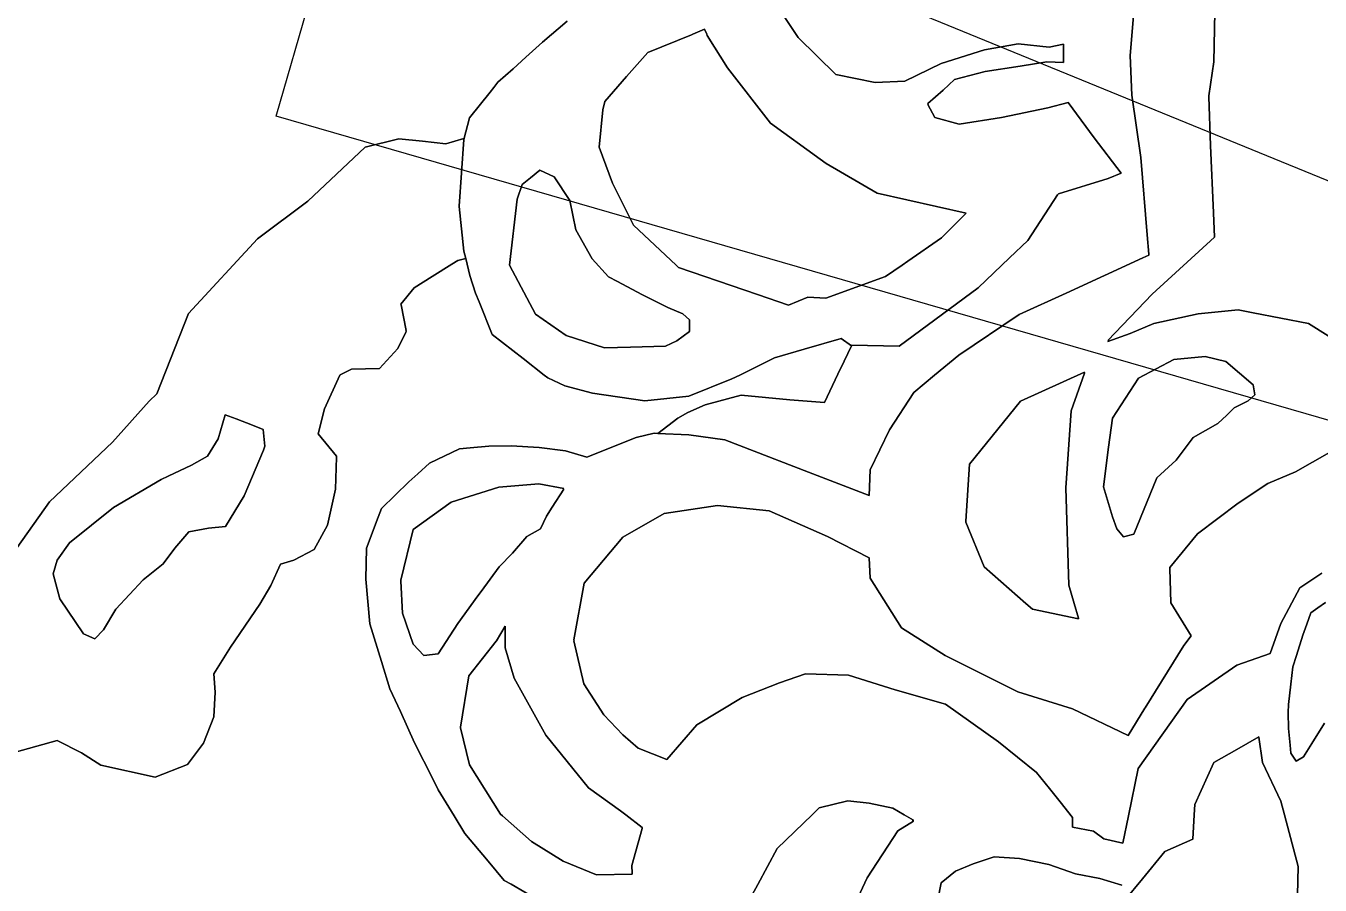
# Model space of a CAD drawing. Header units: inches. Extents: x 288635 to 1232953, y 676945 to 1655780.
# Drawn here: x 537801 to 555702, y 1431772 to 1443660 of the extents above; entities that cross this region are included whole.
import ezdxf

# ---------------------------------------------------------------- set-up
doc = ezdxf.new("R2010")
doc.units = ezdxf.units.IN
doc.header["$MEASUREMENT"] = 0
doc.layers.add('Images', color=7, linetype='Continuous')
picture_1 = doc.add_image_def('image3.jpg', size_in_pixel=(2620, 3729))
picture_2 = doc.add_image_def('image4.jpg', size_in_pixel=(1536, 2752))

msp = doc.modelspace()

# ---------------------------------------------------------------- linework, layer by layer
at = {"color": 1}
for points in [[(544893.3458, 1431562.2983), (544512.647, 1431783.8511), (544418.8483, 1431835.7398), (544195.9056, 1432101.6196), (543873.8439, 1432485.708), (543722.9211, 1432732.7359), (543503.7591, 1433091.4567), (543427.9941, 1433242.9867), (543178.321, 1433742.333), (542981.4268, 1434172.7528), (542837.0078, 1434488.4594), (542719.5046, 1434867.8269), (542559.1947, 1435385.3987), (542503.6321, 1436004.525), (542511.5696, 1436433.1508), (542674.1661, 1436864.6568), (542717.9451, 1436980.8394), (543098.9458, 1437353.9027), (543221.5642, 1437462.8968), (543384.6964, 1437607.9032), (543797.4472, 1437806.3411), (543946.122, 1437820.9992), (544205.8926, 1437846.6104), (544515.6705, 1437851.3928), (544901.3632, 1437825.1807), (545266.5463, 1437780.6828), (545559.5757, 1437695.2159), (546242.9696, 1437966.9413), (546489.5845, 1438024.9683), (546543.2541, 1438022.4542), (546969.9989, 1438002.4642), (547470.0624, 1437931.0266), (548624.3689, 1437485.8433), (549462.901, 1437162.4453), (549478.2901, 1437516.396), (549746.5147, 1438069.6091), (550081.7953, 1438589.2941), (550369.5566, 1438828.4504), (550703.7816, 1439106.2224), (551539.8666, 1439667.1402), (552188.9865, 1439963.8552), (553250.3541, 1440449.0101), (553332.2566, 1440486.448), (553331.1073, 1440499.4036), (553332.2566, 1440499.9289), (553308.474, 1440768.0235), (553222.4843, 1441839.5882), (553096.8069, 1442699.4857), (553077.2974, 1443252.2563), (553136.4945, 1443962.622)], [(553136.4945, 1443962.622), (553077.2974, 1443252.2563), (553096.8069, 1442699.4857), (553222.4843, 1441839.5882), (553308.474, 1440768.0235), (553332.2566, 1440499.9289), (553331.1073, 1440499.4036), (553332.2566, 1440486.448), (553250.3541, 1440449.0101), (552188.9865, 1439963.8552), (551539.8666, 1439667.1402), (550703.7816, 1439106.2224), (550369.5566, 1438828.4504), (550081.7953, 1438589.2941), (549746.5147, 1438069.6091), (549478.2901, 1437516.396), (549462.901, 1437162.4453), (548624.3689, 1437485.8433), (547470.0624, 1437931.0266), (546969.9989, 1438002.4642), (546543.2541, 1438022.4542), (546817.6499, 1438230.5833), (546956.5785, 1438311.948), (547194.704, 1438415.1357), (547694.7675, 1438550.0734), (548369.3019, 1438484.4489), (548845.2056, 1438449.8377), (549032.5885, 1438841.9313), (549117.7221, 1439020.0711), (549221.3538, 1439233.5911), (549226.2064, 1439243.5893), (549881.2311, 1439230.5708), (550971.3166, 1440034.9057), (551405.4583, 1440449.0101), (551659.2346, 1440691.0737), (552071.9678, 1441320.4919), (552082.5688, 1441336.6584), (552768.723, 1441547.223), (552952.6484, 1441623.3301), (552576.8997, 1442109.212), (552219.7114, 1442598.6922), (551935.2838, 1442525.9316), (551293.6679, 1442393.6397), (550711.5834, 1442301.0353), (550374.239, 1442393.6397), (550275.0201, 1442572.2338), (550280.0597, 1442576.6434), (550275.0201, 1442585.7147), (550486.6871, 1442770.9234), (550645.4375, 1442916.4445), (551068.7716, 1443028.8926), (551551.6372, 1443101.6532), (551922.0546, 1443161.1846), (552153.5655, 1443154.57), (552153.7746, 1443313.3461), (552153.896, 1443405.608), (551955.1276, 1443365.9854), (551525.1788, 1443412.2875), (551062.157, 1443326.2978), (550460.2288, 1443141.0891), (549957.5194, 1442896.349), (549547.4144, 1442876.5052), (549005.0175, 1442988.9534), (548482.4644, 1443498.2773), (548270.7973, 1443815.7779)], [(545288.0552, 1443725.5989), (544947.4169, 1443434.9827), (544715.8695, 1443226.59), (544538.9222, 1443067.3374), (544331.1087, 1442880.3053), (544271.7837, 1442806.5606), (544221.2703, 1442743.7692), (543935.7566, 1442388.8577), (543860.4456, 1442087.6141), (543859.4935, 1442087.3421), (543860.4456, 1442101.095), (543608.5389, 1442029.1217), (543286.2388, 1442063.6646), (542959.7172, 1442098.6599), (542494.0496, 1441982.243), (541699.9641, 1441234.7978), (541002.9399, 1440712.0297), (540050.438, 1439680.1526), (539613.8746, 1438568.9004), (539505.5117, 1438469.9604), (538999.369, 1437901.5645), (538129.4172, 1437076.0629), (537602.3662, 1436333.1114)], [(548270.7973, 1443815.7779), (548482.4644, 1443498.2773), (549005.0175, 1442988.9534), (549547.4144, 1442876.5052), (549957.5194, 1442896.349), (550460.2288, 1443141.0891), (551062.157, 1443326.2978), (551525.1788, 1443412.2875), (551955.1276, 1443365.9854), (552153.896, 1443405.608), (552153.7746, 1443313.3461), (552153.5655, 1443154.57), (551922.0546, 1443161.1846), (551551.6372, 1443101.6532), (551068.7716, 1443028.8926), (550645.4375, 1442916.4445), (550486.6871, 1442770.9234), (550275.0201, 1442585.7147), (550280.0597, 1442576.6434), (550275.0201, 1442572.2338), (550374.239, 1442393.6397), (550711.5834, 1442301.0353), (551293.6679, 1442393.6397), (551935.2838, 1442525.9316), (552219.7114, 1442598.6922), (552576.8997, 1442109.212), (552952.6484, 1441623.3301), (552768.723, 1441547.223), (552082.5688, 1441336.6584), (552071.9678, 1441320.4919), (551659.2346, 1440691.0737), (551405.4583, 1440449.0101), (550971.3166, 1440034.9057), (549881.2311, 1439230.5708), (549226.2064, 1439243.5893), (549221.3538, 1439233.5911), (549078.8379, 1439335.8735), (548568.1275, 1439187.9909), (548155.1434, 1439068.4061), (547675.2321, 1438828.4504), (547567.7673, 1438774.718), (546972.4536, 1438536.5925), (546361.2648, 1438473.0924), (545638.9509, 1438576.2801), (545257.9501, 1438679.4678), (545019.8247, 1438790.593), (544971.5124, 1438828.4504), (544680.0855, 1439056.8117), (544252.7435, 1439391.6757), (544068.9251, 1439840.5124), (544019.5917, 1439960.9717), (543941.9301, 1440205.3002), (543903.2632, 1440363.2885), (543884.5068, 1440439.9247), (543859.3024, 1440542.9068), (543796.3575, 1441161.8646), (543795.8022, 1441167.3247), (543859.4935, 1442087.3421), (543860.4456, 1442087.6141), (543935.7566, 1442388.8577), (544221.2703, 1442743.7692), (544271.7837, 1442806.5606), (544331.1087, 1442880.3053), (544538.9222, 1443067.3374), (544715.8695, 1443226.59), (544947.4169, 1443434.9827), (545288.0552, 1443725.5989)], [(554247.7467, 1443850.4255), (554234.5176, 1443162.5075), (554161.757, 1442692.8711), (554162.1789, 1442682.1132), (554161.757, 1442679.3902), (554188.2154, 1442004.7014), (554227.903, 1441072.0433), (554240.6405, 1440734.5004), (553381.2346, 1439947.8136), (553380.1396, 1439946.6764), (552764.0407, 1439306.8644), (552783.6696, 1439313.768), (552764.0407, 1439293.3835), (553074.453, 1439402.5563), (553402.537, 1439540.14), (554016.3716, 1439677.7236), (554566.706, 1439730.6403), (554778.1698, 1439689.267), (555540.3746, 1439540.14), (556048.3756, 1439222.6393)], [(556048.3756, 1439222.6393), (555540.3746, 1439540.14), (554778.1698, 1439689.267), (554566.706, 1439730.6403), (554016.3716, 1439677.7236), (553402.537, 1439540.14), (553074.453, 1439402.5563), (552764.0407, 1439293.3835), (552783.6696, 1439313.768), (552764.0407, 1439306.8644), (553380.1396, 1439946.6764), (553381.2346, 1439947.8136), (554240.6405, 1440734.5004), (554227.903, 1441072.0433), (554188.2154, 1442004.7014), (554161.757, 1442679.3902), (554162.1789, 1442682.1132), (554161.757, 1442692.8711), (554234.5176, 1443162.5075), (554247.7467, 1443850.4255)], [(537602.3662, 1436333.1114), (538129.4172, 1437076.0629), (538999.369, 1437901.5645), (539505.5117, 1438469.9604), (539613.8746, 1438568.9004), (540050.438, 1439680.1526), (541002.9399, 1440712.0297), (541699.9641, 1441234.7978), (542494.0496, 1441982.243), (542959.7172, 1442098.6599), (543286.2388, 1442063.6646), (543608.5389, 1442029.1217), (543860.4456, 1442101.095), (543859.4935, 1442087.3421), (543795.8022, 1441167.3247), (543796.3575, 1441161.8646), (543859.3024, 1440542.9068), (543884.5068, 1440439.9247), (543773.6347, 1440415.3897), (543693.7526, 1440364.9379), (543691.1411, 1440363.2885), (543422.7372, 1440193.7702), (543170.3835, 1440034.3889), (542987.8206, 1439812.1385), (542989.9508, 1439801.2509), (543059.2582, 1439447.0127), (543057.3998, 1439443.0304), (543059.2582, 1439433.5318), (542948.133, 1439195.4064), (542694.1325, 1438917.5933), (542305.1942, 1438909.6558), (542146.4439, 1438830.2806), (542145.6064, 1438828.4504), (541932.131, 1438361.9672), (541843.5244, 1438018.1125), (542098.8188, 1437708.6968), (542098.3573, 1437695.7752), (542098.8188, 1437695.2159), (542082.9438, 1437250.715), (541971.8186, 1436750.6515), (541789.2557, 1436417.2758), (541508.1618, 1436266.2735), (541322.9531, 1436213.3567), (541190.6611, 1435917.0228), (541037.2025, 1435657.7306), (540629.7433, 1435065.0627), (540402.2012, 1434694.6453), (540418.0762, 1434440.6448), (540400.1904, 1434099.5212), (540257.3151, 1433734.3954), (540035.0647, 1433440.7074), (539590.5638, 1433266.082), (538836.4998, 1433432.7698), (538568.6204, 1433602.7658), (538234.9518, 1433775.5491), (537558.5597, 1433583.5826)], [(537558.5597, 1433583.5826), (538234.9518, 1433775.5491), (538568.6204, 1433602.7658), (538836.4998, 1433432.7698), (539590.5638, 1433266.082), (540035.0647, 1433440.7074), (540257.3151, 1433734.3954), (540400.1904, 1434099.5212), (540418.0762, 1434440.6448), (540402.2012, 1434694.6453), (540629.7433, 1435065.0627), (541037.2025, 1435657.7306), (541190.6611, 1435917.0228), (541322.9531, 1436213.3567), (541508.1618, 1436266.2735), (541789.2557, 1436417.2758), (541971.8186, 1436750.6515), (542082.9438, 1437250.715), (542098.8188, 1437695.2159), (542098.3573, 1437695.7752), (542098.8188, 1437708.6968), (541843.5244, 1438018.1125), (541932.131, 1438361.9672), (542145.6064, 1438828.4504), (542146.4439, 1438830.2806), (542305.1942, 1438909.6558), (542694.1325, 1438917.5933), (542948.133, 1439195.4064), (543059.2582, 1439433.5318), (543057.3998, 1439443.0304), (543059.2582, 1439447.0127), (542989.9508, 1439801.2509), (542987.8206, 1439812.1385), (543170.3835, 1440034.3889), (543422.7372, 1440193.7702), (543691.1411, 1440363.2885), (543693.7526, 1440364.9379), (543773.6347, 1440415.3897), (543884.5068, 1440439.9247), (543903.2632, 1440363.2885), (543941.9301, 1440205.3002), (544019.5917, 1439960.9717), (544068.9251, 1439840.5124), (544252.7435, 1439391.6757), (544680.0855, 1439056.8117), (544971.5124, 1438828.4504), (545019.8247, 1438790.593), (545257.9501, 1438679.4678), (545638.9509, 1438576.2801), (545638.9509, 1438576.2801), (546361.2648, 1438473.0924), (546972.4536, 1438536.5925), (547567.7673, 1438774.718), (547675.2321, 1438828.4504), (548155.1434, 1439068.4061), (548568.1275, 1439187.9909), (549078.8379, 1439335.8735), (549221.3538, 1439233.5911), (549117.7221, 1439020.0711), (549032.5885, 1438841.9313), (548845.2056, 1438449.8377), (548369.3019, 1438484.4489), (547694.7675, 1438550.0734), (547194.704, 1438415.1357), (546956.5785, 1438311.948), (546817.6499, 1438230.5833), (546543.2541, 1438022.4542), (546489.5845, 1438024.9683), (546242.9696, 1437966.9413), (545559.5757, 1437695.2159), (545266.5463, 1437780.6828), (544901.3632, 1437825.1807), (544515.6705, 1437851.3928), (544205.8926, 1437846.6104), (543946.122, 1437820.9992), (543797.4472, 1437806.3411), (543384.6964, 1437607.9032), (543221.5642, 1437462.8968), (543098.9458, 1437353.9027), (542717.9451, 1436980.8394), (542674.1661, 1436864.6568), (542511.5696, 1436433.1508), (542503.6321, 1436004.525), (542559.1947, 1435385.3987), (542719.5046, 1434867.8269), (542837.0078, 1434488.4594), (542981.4268, 1434172.7528), (543178.321, 1433742.333), (543427.9941, 1433242.9867), (543503.7591, 1433091.4567), (543722.9211, 1432732.7359), (543873.8439, 1432485.708), (544195.9056, 1432101.6196), (544418.8483, 1431835.7398), (544512.647, 1431783.8511), (544893.3458, 1431562.2983)], [(556069.5424, 1437892.0342), (555360.4576, 1437489.8667), (554979.4568, 1437331.1164), (554566.706, 1437055.9492), (554005.7882, 1436632.615), (553624.7875, 1436166.9474), (553625.0792, 1436153.823), (553624.7875, 1436153.4665), (553635.3708, 1435677.2156), (553916.5198, 1435219.0469), (553815.2878, 1435087.4453), (553283.7257, 1434227.3623), (553278.4928, 1434218.7654), (553049.0293, 1433841.7895), (552277.8837, 1434210.5983), (551523.5022, 1434445.2947), (550517.6602, 1434948.2157), (549914.155, 1435333.7885), (549478.2901, 1436021.1139), (549465.5414, 1436301.5854), (549465.5006, 1436301.6062), (548890.8777, 1436595.1298), (548081.2511, 1436952.318), (547366.8746, 1437023.7556), (546628.6857, 1436912.6304), (546057.1845, 1436587.1923), (545525.371, 1435952.191), (545382.4957, 1435166.3769), (545383.8558, 1435160.3765), (545382.4957, 1435152.896), (545517.4334, 1434557.5823), (545795.2465, 1434128.9565), (546057.1845, 1433851.1434), (546271.4975, 1433668.5806), (546668.3732, 1433509.8302), (547082.447, 1433988.1979), (547706.8649, 1434369.1986), (548225.4493, 1434570.2824), (548585.2833, 1434697.2826), (549177.9512, 1434676.1159), (549823.5358, 1434475.0322), (550522.0372, 1434273.9484), (551252.2887, 1433755.3641), (551781.4564, 1433332.0299), (551958.1867, 1433110.177), (552124.5637, 1432901.3207), (552258.8601, 1432732.7359), (552278.838, 1432707.6573), (552278.5213, 1432589.8593), (552278.5575, 1432589.8521), (552278.5213, 1432576.3784), (552566.2827, 1432518.8049), (552712.333, 1432410.8547), (552972.6835, 1432353.7046), (553051.204, 1432732.7359), (553186.9964, 1433388.2275), (553861.6853, 1434340.7294), (554549.6033, 1434816.9803), (555012.6251, 1434975.7307), (555160.792, 1435391.1273), (555422.7301, 1435883.2533), (555724.3557, 1436089.6287)], [(555724.3557, 1436089.6287), (555422.7301, 1435883.2533), (555160.792, 1435391.1273), (555012.6251, 1434975.7307), (554549.6033, 1434816.9803), (553861.6853, 1434340.7294), (553186.9964, 1433388.2275), (553051.204, 1432732.7359), (552972.6835, 1432353.7046), (552712.333, 1432410.8547), (552566.2827, 1432518.8049), (552278.5213, 1432576.3784), (552278.5575, 1432589.8521), (552278.5213, 1432589.8593), (552278.838, 1432707.6573), (552258.8601, 1432732.7359), (552124.5637, 1432901.3207), (551958.1867, 1433110.177), (551781.4564, 1433332.0299), (551252.2887, 1433755.3641), (550522.0372, 1434273.9484), (549823.5358, 1434475.0322), (549177.9512, 1434676.1159), (548585.2833, 1434697.2826), (548225.4493, 1434570.2824), (547706.8649, 1434369.1986), (547082.447, 1433988.1979), (546668.3732, 1433509.8302), (546271.4975, 1433668.5806), (546057.1845, 1433851.1434), (545795.2465, 1434128.9565), (545517.4334, 1434557.5823), (545382.4957, 1435152.896), (545383.8558, 1435160.3765), (545382.4957, 1435166.3769), (545525.371, 1435952.191), (546057.1845, 1436587.1923), (546628.6857, 1436912.6304), (547366.8746, 1437023.7556), (548081.2511, 1436952.318), (548890.8777, 1436595.1298), (549465.5006, 1436301.6062), (549465.5414, 1436301.5854), (549478.2901, 1436021.1139), (549914.155, 1435333.7885), (550517.6602, 1434948.2157), (551523.5022, 1434445.2947), (552277.8837, 1434210.5983), (553049.0293, 1433841.7895), (553278.4928, 1434218.7654), (553283.7257, 1434227.3623), (553815.2878, 1435087.4453), (553916.5198, 1435219.0469), (553635.3708, 1435677.2156), (553624.7875, 1436153.4665), (553625.0792, 1436153.823), (553624.7875, 1436166.9474), (554005.7882, 1436632.615), (554566.706, 1437055.9492), (554979.4568, 1437331.1164), (555360.4576, 1437489.8667), (556069.5424, 1437892.0342)], [(555778.0685, 1435683.0938), (555671.5727, 1435608.4369), (555572.7514, 1435539.1602), (555517.9607, 1435381.6764), (555465.1286, 1435229.8222), (555375.4323, 1434950.1369), (555327.1149, 1434793.8159), (555298.7218, 1434554.1965), (555265.2461, 1434271.6832), (555261.7605, 1434158.3999), (555267.3186, 1433941.1139), (555286.3875, 1433710.2298), (555295.4675, 1433600.2896), (555295.4675, 1433600.2896), (555371.6676, 1433485.9894), (555473.2678, 1433545.2562), (555587.0258, 1433732.7694), (555762.7705, 1434011.5181)], [(555762.7705, 1434011.5181), (555587.0258, 1433732.7694), (555473.2678, 1433545.2562), (555473.2678, 1433545.2562), (555371.6676, 1433485.9894), (555295.4675, 1433600.2896), (555286.3875, 1433710.2298), (555267.3186, 1433941.1139), (555261.7605, 1434158.3999), (555265.2461, 1434271.6832), (555298.7218, 1434554.1965), (555327.1149, 1434793.8159), (555375.4323, 1434950.1369), (555465.1286, 1435229.8222), (555517.9607, 1435381.6764), (555572.7514, 1435539.1602), (555671.5727, 1435608.4369), (555778.0685, 1435683.0938)], [(555389.4614, 1431632.7046), (555398.9175, 1432031.164), (555210.7457, 1432746.2168), (555160.792, 1432936.0408), (554906.7915, 1433467.8544), (554854.832, 1433818.5813), (554853.8748, 1433825.0426), (554549.5493, 1433650.2173), (554232.1027, 1433467.8544), (553967.5188, 1432885.7699), (553959.7658, 1432746.2168), (553941.0604, 1432409.5189), (553553.6862, 1432236.9551), (553245.8835, 1431860.9962), (553001.7877, 1431562.8505)], [(553001.7877, 1431562.8505), (553245.8835, 1431860.9962), (553553.6862, 1432236.9551), (553941.0604, 1432409.5189), (553959.7658, 1432746.2168), (553967.5188, 1432885.7699), (554232.1027, 1433467.8544), (554549.5493, 1433650.2173), (554853.8748, 1433825.0426), (554854.832, 1433818.5813), (554906.7915, 1433467.8544), (555160.792, 1432936.0408), (555210.7457, 1432746.2168), (555398.9175, 1432031.164), (555389.4614, 1431632.7046)], [(549124.5758, 1431198.0023), (549435.7264, 1431871.1036), (549861.1773, 1432525.1549), (550077.7029, 1432659.4177), (550066.4575, 1432665.9256), (550077.7029, 1432672.8986), (549951.0121, 1432746.2168), (549791.433, 1432838.5681), (549463.349, 1432907.3599), (549172.3067, 1432939.11), (548775.4309, 1432843.8598), (548675.0503, 1432746.2168), (548193.3464, 1432277.6503), (548193.3464, 1432277.6503), (547923.4709, 1431780.2326), (547695.9288, 1431362.1901)], [(547695.9288, 1431362.1901), (547923.4709, 1431780.2326), (548193.3464, 1432277.6503), (548675.0503, 1432746.2168), (548775.4309, 1432843.8598), (549172.3067, 1432939.11), (549463.349, 1432907.3599), (549791.433, 1432838.5681), (549951.0121, 1432746.2168), (550077.7029, 1432672.8986), (550066.4575, 1432665.9256), (550077.7029, 1432659.4177), (549861.1773, 1432525.1549), (549435.7264, 1431871.1036), (549124.5758, 1431198.0023)], [(552959.9835, 1431770.2843), (552655.1829, 1431865.5345), (552318.6322, 1431929.0346), (551950.3315, 1432056.0349), (551543.9306, 1432138.585), (551194.6799, 1432163.9851), (550902.5794, 1432068.7349), (550661.2789, 1431967.1347), (550460.3262, 1431803.6356), (550413.6284, 1431567.0839)], [(550413.6284, 1431567.0839), (550460.3262, 1431803.6356), (550661.2789, 1431967.1347), (550902.5794, 1432068.7349), (551194.6799, 1432163.9851), (551543.9306, 1432138.585), (551950.3315, 1432056.0349), (552318.6322, 1431929.0346), (552655.1829, 1431865.5345), (552959.9835, 1431770.2843)]]:
    msp.add_lwpolyline(points, dxfattribs=at)
for points in [[(545731.6996, 1441982.948), (545915.919, 1441485.5557), (546203.6555, 1440902.4651), (546793.8575, 1440349.8076), (546829.8278, 1440316.1255), (547922.5972, 1439942.9847), (548347.4976, 1439797.8968), (548614.9689, 1439907.3169), (548865.229, 1439894.4246), (549690.7307, 1440190.7585), (549921.0665, 1440349.8076), (550000.4675, 1440404.6348), (550467.0267, 1440726.7985), (550808.1275, 1441067.8993), (549577.8126, 1441345.7124), (548870.9411, 1441754.9539), (548785.6998, 1441816.7009), (548098.8178, 1442314.2645), (547503.5041, 1443081.5577), (547225.691, 1443524.7357), (547217.5049, 1443544.6817), (547189.7405, 1443612.3315), (547024.3744, 1443544.6817), (547006.4488, 1443537.3485), (546402.8062, 1443290.4038), (546110.0425, 1442958.6049), (545807.4925, 1442615.7149), (545780.2156, 1442497.5148), (545731.6996, 1441982.948)], [(549690.7307, 1440190.7585), (548865.229, 1439894.4246), (548614.9689, 1439907.3169), (548347.4976, 1439797.8968), (547922.5972, 1439942.9847), (546829.8278, 1440316.1255), (546793.8575, 1440349.8076), (546203.6555, 1440902.4651), (545915.919, 1441485.5557), (545731.6996, 1441982.948), (545780.2156, 1442497.5148), (545807.4925, 1442615.7149), (546110.0425, 1442958.6049), (546402.8062, 1443290.4038), (547006.4488, 1443537.3485), (547024.3744, 1443544.6817), (547189.7405, 1443612.3315), (547217.5049, 1443544.6817), (547225.691, 1443524.7357), (547503.5041, 1443081.5577), (548098.8178, 1442314.2645), (548785.6998, 1441816.7009), (548870.9411, 1441754.9539), (549577.8126, 1441345.7124), (550808.1275, 1441067.8993), (550467.0267, 1440726.7985), (550000.4675, 1440404.6348), (549921.0665, 1440349.8076), (549690.7307, 1440190.7585)], [(545108.195, 1441570.4485), (544909.7571, 1441665.6987), (544782.7569, 1441558.5423), (544667.6629, 1441463.2921), (544597.1143, 1441261.183), (544491.2807, 1440351.0145), (544851.1148, 1439673.6798), (545274.4489, 1439377.3459), (545803.6167, 1439208.0122), (546164.3793, 1439217.0313), (546650.285, 1439229.1789), (546803.1748, 1439301.127), (546980.5812, 1439430.4866), (546981.4488, 1439594.0071), (546886.1986, 1439677.351), (546679.8232, 1439764.6637), (546322.635, 1439943.2578), (545982.7273, 1440123.3798), (545858.2903, 1440189.3208), (545636.0398, 1440435.3838), (545405.8519, 1440836.2283), (545326.4767, 1441245.0104), (545108.195, 1441570.4485)], [(546164.3793, 1439217.0313), (545803.6167, 1439208.0122), (545274.4489, 1439377.3459), (544851.1148, 1439673.6798), (544491.2807, 1440351.0145), (544597.1143, 1441261.183), (544667.6629, 1441463.2921), (544782.7569, 1441558.5423), (544909.7571, 1441665.6987), (545108.195, 1441570.4485), (545326.4767, 1441245.0104), (545405.8519, 1440836.2283), (545636.0398, 1440435.3838), (545858.2903, 1440189.3208), (545982.7273, 1440123.3798), (546322.635, 1439943.2578), (546679.8232, 1439764.6637), (546886.1986, 1439677.351), (546981.4488, 1439594.0071), (546980.5812, 1439430.4866), (546803.1748, 1439301.127), (546650.285, 1439229.1789), (546164.3793, 1439217.0313)], [(553680.5405, 1439044.8537), (553190.7981, 1438784.678), (552830.9641, 1438234.3436), (552775.0005, 1437833.2711), (552707.0661, 1437282.2942), (552832.7209, 1436868.5618), (552892.8968, 1436703.8075), (552983.5337, 1436590.7487), (553127.298, 1436625.6737), (553444.7986, 1437408.8419), (553709.8164, 1437650.4071), (553945.8169, 1437965.235), (554289.5213, 1438157.3051), (554410.728, 1438274.9884), (554515.4743, 1438376.6898), (554708.8905, 1438470.3302), (554798.0237, 1438554.2202), (554774.6502, 1438691.6189), (554397.3005, 1439017.5118), (554114.2338, 1439085.4478), (553680.5405, 1439044.8537)], [(553127.298, 1436625.6737), (552983.5337, 1436590.7487), (552892.8968, 1436703.8075), (552832.7209, 1436868.5618), (552707.0661, 1437282.2942), (552775.0005, 1437833.2711), (552830.9641, 1438234.3436), (553190.7981, 1438784.678), (553680.5405, 1439044.8537), (554114.2338, 1439085.4478), (554397.3005, 1439017.5118), (554774.6502, 1438691.6189), (554798.0237, 1438554.2202), (554708.8905, 1438470.3302), (554515.4743, 1438376.6898), (554410.728, 1438274.9884), (554289.5213, 1438157.3051), (553945.8169, 1437965.235), (553709.8164, 1437650.4071), (553444.7986, 1437408.8419), (553127.298, 1436625.6737)], [(552259.5347, 1438333.6375), (552445.5241, 1438857.5187), (552439.8213, 1438854.9363), (552445.5241, 1438870.9996), (551557.0303, 1438468.6628), (550852.9409, 1437596.933), (550802.6488, 1436809.0234), (550803.3922, 1436807.1896), (550802.6488, 1436795.5425), (551054.1093, 1436175.2733), (551633.6718, 1435668.1561), (551724.6706, 1435588.5321), (552361.7039, 1435454.4199), (552357.4373, 1435468.799), (552361.7039, 1435467.9008), (552302.2844, 1435668.1561), (552226.9027, 1435922.2073), (552185.7373, 1437268.8448), (552259.5347, 1438333.6375)], [(552445.5241, 1438870.9996), (552439.8213, 1438854.9363), (552445.5241, 1438857.5187), (552259.5347, 1438333.6375), (552185.7373, 1437268.8448), (552226.9027, 1435922.2073), (552302.2844, 1435668.1561), (552361.7039, 1435467.9008), (552357.4373, 1435468.799), (552361.7039, 1435454.4199), (551724.6706, 1435588.5321), (551633.6718, 1435668.1561), (551054.1093, 1436175.2733), (550802.6488, 1436795.5425), (550803.3922, 1436807.1896), (550802.6488, 1436809.0234), (550852.9409, 1437596.933), (551557.0303, 1438468.6628), (552445.5241, 1438870.9996)], [(538875.1408, 1435305.5887), (538756.9111, 1435181.32), (538600.2774, 1435249.0534), (538270.0768, 1435731.6544), (538178.7758, 1436080.2584), (538231.9767, 1436268.5079), (538405.5437, 1436509.8084), (539010.9116, 1436996.6427), (539672.4098, 1437382.6206), (539768.7425, 1437429.2156), (540089.8846, 1437584.5481), (540314.7809, 1437708.9025), (540462.9478, 1437947.028), (540558.198, 1438280.4036), (540708.9269, 1438223.0842), (540933.9071, 1438137.5284), (541084.4582, 1438075.3442), (541106.4956, 1437846.3142), (541087.3658, 1437791.1752), (540822.7819, 1437156.1739), (540560.9869, 1436735.9281), (540328.4587, 1436711.8734), (540056.547, 1436658.7563), (539861.8133, 1436434.3892), (539700.9463, 1436218.4887), (539425.7791, 1435998.3549), (539044.7783, 1435591.9541), (538875.1408, 1435305.5887)], [(540708.9269, 1438223.0842), (540558.198, 1438280.4036), (540462.9478, 1437947.028), (540314.7809, 1437708.9025), (540089.8846, 1437584.5481), (539768.7425, 1437429.2156), (539672.4098, 1437382.6206), (539010.9116, 1436996.6427), (538405.5437, 1436509.8084), (538231.9767, 1436268.5079), (538178.7758, 1436080.2584), (538270.0768, 1435731.6544), (538600.2774, 1435249.0534), (538756.9111, 1435181.32), (538875.1408, 1435305.5887), (539044.7783, 1435591.9541), (539425.7791, 1435998.3549), (539700.9463, 1436218.4887), (539861.8133, 1436434.3892), (540056.547, 1436658.7563), (540328.4587, 1436711.8734), (540560.9869, 1436735.9281), (540822.7819, 1437156.1739), (541087.3658, 1437791.1752), (541106.4956, 1437846.3142), (541084.4582, 1438075.3442), (540933.9071, 1438137.5284), (540708.9269, 1438223.0842)], [(545081.1046, 1436999.3039), (545239.6204, 1437248.4002), (545231.9498, 1437249.8273), (545239.6204, 1437261.8811), (544898.3072, 1437325.3812), (544342.6811, 1437277.7561), (543683.8673, 1437071.3807), (543159.9912, 1436690.38), (542985.3659, 1435991.8786), (542985.9606, 1435980.7767), (542985.3659, 1435978.3977), (543009.1784, 1435533.8968), (543159.9912, 1435105.2709), (543307.2457, 1434950.6923), (543504.8134, 1434973.1055), (543774.6889, 1435391.148), (544054.0131, 1435775.7912), (544097.4812, 1435835.6489), (544349.3875, 1436176.0628), (544530.2346, 1436366.0866), (544731.3183, 1436593.6287), (544919.6531, 1436700.8213), (545003.9706, 1436878.0934), (545081.1046, 1436999.3039)], [(543504.8134, 1434973.1055), (543307.2457, 1434950.6923), (543159.9912, 1435105.2709), (543009.1784, 1435533.8968), (542985.3659, 1435978.3977), (542985.9606, 1435980.7767), (542985.3659, 1435991.8786), (543159.9912, 1436690.38), (543683.8673, 1437071.3807), (544342.6811, 1437277.7561), (544898.3072, 1437325.3812), (545239.6204, 1437261.8811), (545231.9498, 1437249.8273), (545239.6204, 1437248.4002), (545081.1046, 1436999.3039), (545003.9706, 1436878.0934), (544919.6531, 1436700.8213), (544731.3183, 1436593.6287), (544530.2346, 1436366.0866), (544349.3875, 1436176.0628), (544097.4812, 1435835.6489), (544054.0131, 1435775.7912), (543774.6889, 1435391.148), (543504.8134, 1434973.1055)], [(544307.3429, 1435145.942), (543929.9303, 1434666.3134), (543810.8675, 1433959.8745), (543812.2246, 1433954.4459), (543810.8675, 1433946.3936), (543937.8678, 1433438.3926), (544366.4936, 1432755.7662), (544392.4027, 1432732.7359), (544795.1195, 1432374.7655), (545231.6829, 1432104.8899), (545692.0588, 1431914.3895), (546188.0541, 1431922.2625), (546187.4643, 1431935.734), (546188.0541, 1431935.7434), (546183.372, 1432042.6904), (546326.8741, 1432557.4702), (546323.7753, 1432559.835), (546326.8741, 1432570.9511), (546097.2157, 1432746.2168), (546025.4345, 1432800.9972), (545580.9336, 1433118.4978), (544993.5574, 1433848.7493), (544556.994, 1434634.5634), (544429.9938, 1435055.2517), (544429.9938, 1435343.3964), (544429.9938, 1435356.8773), (544310.931, 1435150.5019), (544307.3429, 1435145.942)], [(546188.0541, 1431922.2625), (545692.0588, 1431914.3895), (545231.6829, 1432104.8899), (544795.1195, 1432374.7655), (544392.4027, 1432732.7359), (544366.4936, 1432755.7662), (543937.8678, 1433438.3926), (543810.8675, 1433946.3936), (543812.2246, 1433954.4459), (543810.8675, 1433959.8745), (543929.9303, 1434666.3134), (544307.3429, 1435145.942), (544310.931, 1435150.5019), (544429.9938, 1435356.8773), (544429.9938, 1435343.3964), (544429.9938, 1435055.2517), (544556.994, 1434634.5634), (544993.5574, 1433848.7493), (545580.9336, 1433118.4978), (546025.4345, 1432800.9972), (546097.2157, 1432746.2168), (546326.8741, 1432570.9511), (546323.7753, 1432559.835), (546326.8741, 1432557.4702), (546183.372, 1432042.6904), (546188.0541, 1431935.7434), (546187.4643, 1431935.734), (546188.0541, 1431922.2625)]]:
    msp.add_lwpolyline(points, close=True, dxfattribs=at)

# ---------------------------------------------------------------- pictures from other files: only their frames are drawn
at = {"layer": 'Images'}
image = msp.add_image(picture_1, insert=(541263.4163, 1442412.7984), size_in_units=(44056.2165, 62704.4395), rotation=-16.124944785, dxfattribs=at)
image.dxf.flags = 7
image = msp.add_image(picture_2, insert=(512172.3558, 1384013.6564), size_in_units=(38934.3108, 69757.3068), rotation=-22.287740708, dxfattribs=at)
image.dxf.flags = 7

doc.saveas('drawing.dxf')
